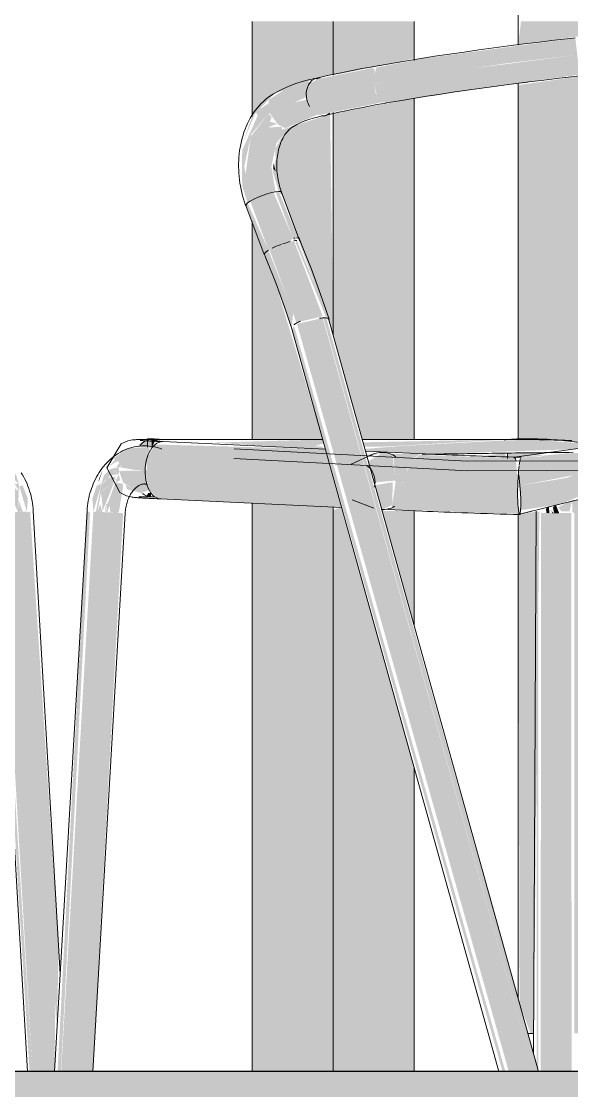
# Model space of a CAD drawing. Header units: inches. Extents: x 21380 to 98133, y -290 to 853.
# Drawn here: x 35436.7 to 35451.11, y 0.5 to 28.5 of the extents above; entities that cross this region are included whole.
import ezdxf

# ---------------------------------------------------------------- set-up
doc = ezdxf.new("R2010")
doc.units = ezdxf.units.IN
doc.header["$MEASUREMENT"] = 0
for name, color, linetype, lineweight in [('A-FLOR', 192, 'Continuous', 9), ('A-GLAZ-CWMG', 51, 'Continuous', 9), ('I-FURN', 30, 'Continuous', 9)]:
    doc.layers.add(name, color=color, linetype=linetype, lineweight=lineweight)

# ---------------------------------------------------------------- blocks, each defined once
blk = doc.blocks.new('HermanMiller_Collection_Air-Chair_SideChair_Arms - Arms-V170-Building Section - East_West looking South')
at = {"layer": 'I-FURN'}
for points in [[(-26094.248, 26.875), (-26090.766, 27.401), (-26088.907, 27.624), (-26088.958, 28.061), (-26092.959, 27.527), (-26094.168, 27.293), (-26094.254, 27.002)], [(-26093.939, 26.362), (-26090.621, 26.863), (-26088.852, 27.107), (-26088.907, 27.624), (-26092.566, 27.149), (-26094.247, 26.869), (-26094.135, 26.52), (-26094.007, 26.384)], [(-26096, 26.52), (-26094.248, 26.875), (-26094.212, 27.219), (-26094.254, 27.281), (-26095.652, 27.002), (-26095.929, 26.871), (-26096.002, 26.648)], [(-26096.97, 26.106), (-26096.306, 26.38), (-26096, 26.52), (-26095.918, 26.882), (-26095.977, 26.938), (-26096.465, 26.781), (-26096.989, 26.448), (-26097.002, 26.227)], [(-26095.668, 26.047), (-26094.007, 26.384), (-26094.187, 26.625), (-26094.248, 26.875), (-26096, 26.52), (-26095.851, 26.172), (-26095.673, 26.049)], [(-26097.541, 23.747), (-26097.472, 23.793), (-26097.628, 24.704), (-26097.444, 25.55), (-26096.97, 26.106), (-26097.009, 26.344), (-26097.324, 26.129), (-26097.275, 26.039), (-26097.682, 25.127), (-26097.693, 24.537), (-26097.679, 24.179)], [(-26096.543, 25.706), (-26095.696, 26.066), (-26095.973, 26.392), (-26096, 26.45), (-26096.474, 26.34), (-26096.97, 26.106), (-26096.745, 25.798), (-26096.617, 25.729)], [(-26097.472, 23.793), (-26096.91, 24.016), (-26096.808, 24.038), (-26096.921, 24.694), (-26096.788, 25.304), (-26096.619, 25.517), (-26096.645, 25.737), (-26097.011, 25.724), (-26096.913, 25.989), (-26096.985, 26.088), (-26097.457, 25.491), (-26097.593, 24.504), (-26097.541, 24.197)], [(-26096.802, 24.575), (-26096.865, 24.783), (-26096.865, 24.638), (-26096.854, 24.628)], [(-26096.992, 22.509), (-26096.431, 22.733), (-26096.356, 22.826), (-26096.865, 24.026), (-26097.379, 23.844), (-26097.472, 23.793), (-26097.07, 22.717)], [(-26096.329, 22.754), (-26096.224, 22.835), (-26096.728, 24.046), (-26096.808, 24.038), (-26096.33, 22.757)], [(-26097.101, 22.422), (-26096.992, 22.509), (-26097.541, 23.747), (-26097.581, 23.708), (-26097.133, 22.509)], [(-26096.255, 20.59), (-26096.169, 20.647), (-26096.092, 20.653), (-26095.573, 20.78), (-26096.329, 22.754), (-26096.9, 22.559), (-26096.963, 22.507), (-26096.259, 20.602)], [(-26095.428, 20.719), (-26096.249, 22.763), (-26096.288, 22.717), (-26095.479, 20.734)], [(-26096.384, 20.458), (-26096.35, 20.868), (-26096.992, 22.501), (-26097.101, 22.397), (-26096.387, 20.465)], [(-26090.362, 1), (-26090.058, 1), (-26095.574, 20.734), (-26096.248, 20.578), (-26090.701, 1), (-26090.472, 1)], [(-26090.058, 1), (-26089.924, 1), (-26095.481, 20.734), (-26095.558, 20.734), (-26090.667, 3.187)], [(-26090.791, 1), (-26096.324, 20.529), (-26096.378, 20.436), (-26090.864, 1)], [(-26100.047, 17.331), (-26099.963, 17.527), (-26100.052, 17.539), (-26100.052, 17.332)], [(-26090.393, 15.697), (-26089.367, 15.852), (-26088.562, 16.181), (-26088.419, 16.306), (-26088.072, 16.482), (-26087.491, 17.047), (-26087.431, 17.219), (-26087.682, 17.42), (-26088.277, 16.904), (-26089.186, 16.545), (-26090.411, 16.344), (-26090.387, 15.816)], [(-26094.204, 16.428), (-26093.667, 16.475), (-26093.749, 17.144), (-26093.997, 17.212), (-26094.377, 16.978), (-26094.21, 16.489)], [(-26090.467, 16.318), (-26090.516, 17.059), (-26090.531, 17.06), (-26093.038, 17.148), (-26093.267, 16.953), (-26093.406, 16.614), (-26093.427, 16.423), (-26091.539, 16.35)], [(-26090.736, 17.069), (-26090.823, 17.194), (-26091.546, 17.103), (-26090.823, 17.073)], [(-26090.529, 17.06), (-26090.459, 17.07), (-26089.616, 17.208), (-26090.736, 17.195), (-26090.736, 17.069), (-26090.531, 17.06)], [(-26094.227, 16.348), (-26094.344, 16.738), (-26094.353, 16.713), (-26094.319, 16.614)], [(-26094.025, 15.714), (-26093.75, 15.832), (-26093.744, 16.433), (-26094.216, 16.348), (-26094.17, 16.233), (-26094.043, 15.779)], [(-26090.431, 15.606), (-26090.469, 16.124), (-26090.467, 16.318), (-26093.427, 16.423), (-26093.37, 16.048), (-26093.193, 15.775), (-26093.073, 15.7), (-26091.311, 15.62)], [(-26090.403, 15.639), (-26090.421, 15.755), (-26090.406, 15.647)], [(-26102.512, 1), (-26102.432, 1), (-26101.665, 15.67), (-26101.75, 15.624), (-26102.518, 1)], [(-26102.192, 1), (-26101.725, 1), (-26100.875, 15.624), (-26101.58, 15.665), (-26102.425, 1), (-26102.201, 1)], [(-26101.72, 1), (-26101.599, 1), (-26100.802, 15.62), (-26100.875, 15.624), (-26101.725, 1)], [(-26089.928, 1.015), (-26089.929, 15.637), (-26089.982, 15.622), (-26089.968, 1.158)], [(-26089.575, 1), (-26089.222, 1), (-26089.15, 15.624), (-26089.856, 15.622), (-26089.866, 1), (-26089.584, 1)], [(-26089.222, 1), (-26089.056, 1), (-26089.065, 15.629), (-26089.15, 15.624), (-26089.212, 3.187)]]:
    blk.add_hatch(color=256, dxfattribs=at).paths.add_polyline_path(points, flags=0)
h = blk.add_hatch(color=256, dxfattribs=at)
h.paths.add_polyline_path([(-26093.427, 16.423), (-26093.351, 16.798), (-26093.161, 17.073), (-26093.016, 17.179), (-26094.43, 17.165), (-26094.35, 17.099), (-26093.997, 17.212), (-26093.721, 17.081), (-26093.667, 16.434)], flags=0)
h.paths.add_polyline_path([(-26095.284, 16.51), (-26095.503, 17.296), (-26099.963, 17.421), (-26100.174, 17.069), (-26100.174, 16.74), (-26095.439, 16.517)], flags=0)
h = blk.add_hatch(color=256, dxfattribs=at)
h.paths.add_polyline_path([(-26093.94, 17.367), (-26090.694, 17.552), (-26094.516, 17.477), (-26094.486, 17.367), (-26094.113, 17.367)], flags=0)
h.paths.add_polyline_path([(-26095.802, 17.368), (-26095.546, 17.451), (-26095.573, 17.549), (-26098.5, 17.468), (-26095.894, 17.368)], flags=0)
h = blk.add_hatch(color=256, dxfattribs=at)
h.paths.add_polyline_path([(-26092.967, 17.162), (-26088.54, 17.312), (-26088.446, 17.426), (-26090.096, 17.548), (-26090.921, 17.52), (-26093.573, 17.379), (-26094.468, 17.303), (-26094.452, 17.246), (-26092.939, 17.168)], flags=0)
h.paths.add_polyline_path([(-26088.45, 17.281), (-26088.18, 17.394), (-26088.403, 17.325)], flags=0)
h.paths.add_polyline_path([(-26095.503, 17.296), (-26095.611, 17.368), (-26098.217, 17.451), (-26096.042, 17.321)], flags=0)
h = blk.add_hatch(color=256, dxfattribs=at)
h.paths.add_polyline_path([(-26088.296, 17.426), (-26088.285, 17.343), (-26088.318, 17.406)], flags=0)
h.paths.add_polyline_path([(-26089.833, 17.107), (-26089.833, 17.154), (-26090.396, 17.084)], flags=0)
h.paths.add_polyline_path([(-26090.411, 16.344), (-26089.011, 16.614), (-26088.081, 17.074), (-26087.682, 17.42), (-26088.046, 17.589), (-26088.782, 17.206), (-26089.178, 17.188), (-26090.396, 17.074), (-26090.411, 16.992), (-26090.44, 16.614), (-26090.421, 16.444)], flags=0)
h = blk.add_hatch(color=256, dxfattribs=at)
h.paths.add_polyline_path([(-26100.226, 16.742), (-26100.119, 17.212), (-26100.119, 17.341), (-26100.652, 17.337), (-26101.061, 17.057), (-26100.9, 16.946), (-26100.972, 16.839), (-26100.499, 16.755)], flags=0)
h.paths.add_polyline_path([(-26100.885, 16.839), (-26100.856, 16.884), (-26100.866, 16.84)], flags=0)
h = blk.add_hatch(color=256, dxfattribs=at)
h.paths.add_polyline_path([(-26101.58, 15.665), (-26101.366, 16.391), (-26101.494, 16.333), (-26101.607, 16.003)], flags=0)
h.paths.add_polyline_path([(-26101.366, 16.391), (-26100.885, 16.839), (-26101.126, 16.776), (-26101.306, 16.615)], flags=0)
h.paths.add_polyline_path([(-26101.174, 16.84), (-26100.909, 17.015), (-26101.003, 17.034), (-26101.126, 16.895)], flags=0)
h = blk.add_hatch(color=256, dxfattribs=at)
h.paths.add_polyline_path([(-26101.219, 15.643), (-26101.133, 15.878), (-26101.252, 15.873)], flags=0)
h.paths.add_polyline_path([(-26100.924, 16.642), (-26100.907, 16.727), (-26100.924, 16.803), (-26101.118, 16.616), (-26100.972, 16.636)], flags=0)
h.paths.add_polyline_path([(-26101.003, 16.418), (-26100.872, 16.486), (-26100.924, 16.642)], flags=0)
h.paths.add_polyline_path([(-26101.349, 15.651), (-26101.049, 16.4), (-26101.384, 16.183), (-26101.347, 15.873)], flags=0)
h.paths.add_polyline_path([(-26101.349, 15.651), (-26101.399, 15.865), (-26101.472, 15.658)], flags=0)
h.paths.add_polyline_path([(-26101.384, 16.183), (-26101.203, 16.497), (-26101.366, 16.391)], flags=0)
h = blk.add_hatch(color=256, dxfattribs=at)
h.paths.add_polyline_path([(-26100.35, 16.143), (-26100.116, 16.229), (-26100.219, 16.574), (-26100.226, 16.742), (-26100.907, 16.727), (-26100.8, 16.423), (-26100.369, 16.156)], flags=0)
h.paths.add_polyline_path([(-26100.979, 16.487), (-26101.003, 16.546), (-26101.003, 16.496)], flags=0)
h = blk.add_hatch(color=256, dxfattribs=at)
h.paths.add_polyline_path([(-26092.944, 15.675), (-26093.193, 15.775), (-26093.37, 16.048), (-26093.427, 16.423), (-26093.667, 16.428), (-26093.764, 15.771), (-26093.857, 15.718), (-26092.964, 15.676)], flags=0)
h.paths.add_polyline_path([(-26095.079, 15.775), (-26095.284, 16.51), (-26100.226, 16.742), (-26100.134, 16.26), (-26099.907, 16.014), (-26099.814, 15.997), (-26095.439, 15.792)], flags=0)
h = blk.add_hatch(color=256, dxfattribs=at)
h.paths.add_polyline_path([(-26089.512, 15.619), (-26089.382, 15.621), (-26089.467, 15.836), (-26089.544, 15.777), (-26089.528, 15.697)], flags=0)
h.paths.add_polyline_path([(-26089.64, 15.621), (-26089.649, 15.805), (-26089.726, 15.736), (-26089.717, 15.623)], flags=0)
for p, q in [((-26095.638, 27.021), (-26095.783, 27)), ((-26095.62, 26.014), (-26095.523, 26.027)), ((-26096.173, 22.742), (-26096.652, 24.026)), ((-26097.59, 23.678), (-26097.567, 23.661)), ((-26097.589, 23.677), (-26097.109, 22.392)), ((-26096.383, 20.451), (-26090.961, 1)), ((-26089.923, 1), (-26095.42, 20.719)), ((-26100.161, 17.565), (-26100.161, 17.347)), ((-26095.502, 17.296), (-26099.763, 17.496)), ((-26090.502, 17.552), (-26094.55, 17.551)), ((-26094.275, 17.157), (-26094.83, 16.908)), ((-26092.89, 17.173), (-26094.465, 17.247)), ((-26090.736, 17.053), (-26090.736, 17.195)), ((-26090.554, 17.091), (-26090.572, 17.066)), ((-26099.969, 16.052), (-26100.059, 16.052)), ((-26099.828, 15.997), (-26095.077, 15.774)), ((-26094.804, 15.972), (-26094.235, 15.754)), ((-26094.042, 15.726), (-26092.961, 15.675)), ((-26101.747, 15.676), (-26102.6, 1)), ((-26101.599, 1), (-26100.749, 15.618)), ((-26089.983, 15.65), (-26090.053, 1.459)), ((-26089.982, 15.671), (-26089.983, 15.65))]:
    blk.add_line(p, q, dxfattribs=at)
at = {"layer": 'I-FURN', "flags": 128}
for points in [[(-26094.08, 27.348), (-26093.729, 27.409), (-26093.371, 27.468), (-26093.006, 27.527), (-26092.634, 27.585), (-26092.256, 27.642), (-26091.874, 27.698), (-26091.486, 27.753), (-26091.095, 27.806), (-26090.7, 27.858), (-26090.302, 27.909), (-26089.902, 27.958), (-26089.501, 28.005), (-26089.098, 28.051), (-26088.959, 28.066)], [(-26095.739, 27.012), (-26095.558, 27.054), (-26095.369, 27.096), (-26095.174, 27.138), (-26094.971, 27.18), (-26094.762, 27.222), (-26094.546, 27.263), (-26094.324, 27.304), (-26094.097, 27.345), (-26094.08, 27.348)], [(-26095.783, 27), (-26095.95, 26.968), (-26096.115, 26.926), (-26096.278, 26.874), (-26096.439, 26.814), (-26096.596, 26.744), (-26096.75, 26.666), (-26096.878, 26.592)], [(-26093.907, 26.363), (-26093.562, 26.423), (-26093.209, 26.482), (-26092.849, 26.54), (-26092.482, 26.597), (-26092.11, 26.653), (-26091.732, 26.708), (-26091.349, 26.762), (-26090.962, 26.815), (-26090.571, 26.867), (-26090.178, 26.917), (-26089.783, 26.965), (-26089.385, 27.012), (-26088.987, 27.057), (-26088.85, 27.072)], [(-26096.878, 26.592), (-26096.944, 26.55), (-26097.008, 26.504), (-26097.069, 26.455), (-26097.128, 26.402), (-26097.185, 26.348), (-26097.239, 26.29), (-26097.29, 26.23), (-26097.339, 26.167), (-26097.385, 26.102), (-26097.429, 26.036), (-26097.47, 25.967), (-26097.508, 25.896), (-26097.544, 25.824), (-26097.577, 25.75), (-26097.608, 25.675), (-26097.636, 25.598), (-26097.661, 25.52), (-26097.684, 25.441), (-26097.704, 25.361), (-26097.722, 25.28), (-26097.737, 25.197), (-26097.75, 25.115), (-26097.76, 25.031), (-26097.768, 24.947), (-26097.773, 24.863), (-26097.776, 24.778), (-26097.777, 24.693), (-26097.774, 24.607), (-26097.77, 24.522), (-26097.763, 24.437), (-26097.754, 24.352), (-26097.742, 24.267), (-26097.728, 24.182), (-26097.711, 24.098), (-26097.692, 24.015), (-26097.671, 23.932), (-26097.647, 23.85), (-26097.622, 23.768), (-26097.594, 23.688), (-26097.59, 23.678)], [(-26095.507, 26.039), (-26095.335, 26.079), (-26095.155, 26.119), (-26094.967, 26.16), (-26094.772, 26.2), (-26094.57, 26.24), (-26094.361, 26.281), (-26094.145, 26.321), (-26093.924, 26.36), (-26093.907, 26.363)], [(-26096.36, 25.737), (-26096.255, 25.796), (-26096.15, 25.849), (-26096.043, 25.895), (-26095.935, 25.935), (-26095.825, 25.969), (-26095.715, 25.996), (-26095.62, 26.014)], [(-26096.652, 24.025), (-26096.671, 24.078), (-26096.688, 24.132), (-26096.704, 24.186), (-26096.718, 24.242), (-26096.731, 24.298), (-26096.742, 24.354), (-26096.752, 24.411), (-26096.76, 24.468), (-26096.767, 24.525), (-26096.772, 24.582), (-26096.775, 24.639), (-26096.777, 24.696), (-26096.777, 24.752), (-26096.775, 24.808), (-26096.772, 24.863), (-26096.767, 24.917), (-26096.76, 24.971), (-26096.753, 25.023), (-26096.743, 25.074), (-26096.733, 25.124), (-26096.72, 25.173), (-26096.707, 25.22), (-26096.692, 25.266), (-26096.676, 25.31), (-26096.66, 25.352), (-26096.642, 25.393), (-26096.623, 25.431), (-26096.603, 25.468), (-26096.583, 25.502), (-26096.562, 25.535), (-26096.54, 25.565), (-26096.519, 25.594), (-26096.496, 25.62), (-26096.474, 25.644), (-26096.452, 25.666), (-26096.429, 25.686), (-26096.407, 25.704), (-26096.384, 25.721), (-26096.362, 25.735), (-26096.36, 25.737)], [(-26097.148, 23.942), (-26097.269, 23.894), (-26097.379, 23.844), (-26097.472, 23.793)], [(-26096.808, 24.038), (-26096.91, 24.016), (-26097.026, 23.984), (-26097.148, 23.942)], [(-26096.652, 24.025), (-26096.675, 24.042), (-26096.728, 24.046), (-26096.808, 24.038)], [(-26096.661, 23.995), (-26096.652, 24.024), (-26096.652, 24.025)], [(-26097.472, 23.793), (-26097.541, 23.747), (-26097.581, 23.708), (-26097.59, 23.679), (-26097.59, 23.678)], [(-26095.409, 20.698), (-26095.629, 21.355), (-26095.868, 22.009), (-26096.126, 22.66), (-26096.195, 22.826)], [(-26096.362, 20.394), (-26096.573, 21.025), (-26096.802, 21.653), (-26097.051, 22.279), (-26097.117, 22.438)], [(-26090.554, 17.091), (-26088.885, 17.316), (-26088.467, 17.486), (-26088.244, 17.627), (-26088.134, 17.72)], [(-26100.184, 17.385), (-26100.25, 17.387), (-26100.315, 17.385), (-26100.381, 17.38), (-26100.446, 17.371), (-26100.51, 17.359), (-26100.573, 17.343), (-26100.636, 17.325), (-26100.698, 17.303), (-26100.758, 17.278), (-26100.817, 17.25), (-26100.874, 17.22), (-26100.93, 17.187), (-26100.984, 17.152), (-26101.037, 17.114), (-26101.088, 17.074), (-26101.137, 17.031), (-26101.185, 16.987), (-26101.23, 16.941), (-26101.274, 16.893), (-26101.316, 16.843), (-26101.356, 16.791), (-26101.394, 16.738), (-26101.43, 16.684), (-26101.464, 16.628), (-26101.497, 16.571), (-26101.527, 16.513), (-26101.556, 16.453), (-26101.583, 16.393), (-26101.607, 16.332), (-26101.63, 16.269), (-26101.651, 16.206), (-26101.67, 16.143), (-26101.687, 16.078), (-26101.702, 16.013), (-26101.715, 15.948), (-26101.726, 15.882), (-26101.735, 15.815), (-26101.742, 15.749), (-26101.747, 15.682), (-26101.747, 15.676)], [(-26101.228, 16.809), (-26100.855, 17.439), (-26100.677, 17.514), (-26100.602, 17.532), (-26100.558, 17.538), (-26100.526, 17.542), (-26100.5, 17.544), (-26100.477, 17.546), (-26100.454, 17.547), (-26100.432, 17.548), (-26100.409, 17.549), (-26100.385, 17.55), (-26100.36, 17.55), (-26100.334, 17.551), (-26100.306, 17.551), (-26100.278, 17.552), (-26100.248, 17.552), (-26100.217, 17.552), (-26100.184, 17.552), (-26100.15, 17.552), (-26100.115, 17.552), (-26100.079, 17.552), (-26100.055, 17.552)], [(-26100.351, 17.526), (-26100.348, 17.526), (-26100.341, 17.526), (-26100.331, 17.525), (-26100.318, 17.523), (-26100.302, 17.522), (-26100.284, 17.521), (-26100.264, 17.52), (-26100.242, 17.518), (-26100.218, 17.517), (-26100.192, 17.515), (-26100.164, 17.514), (-26100.135, 17.512), (-26100.104, 17.51), (-26100.071, 17.509), (-26100.038, 17.507), (-26100.002, 17.506), (-26099.966, 17.504), (-26099.928, 17.502), (-26099.889, 17.501), (-26099.849, 17.499), (-26099.809, 17.498), (-26099.767, 17.496), (-26099.766, 17.496)], [(-26099.791, 17.298), (-26099.852, 17.321), (-26099.914, 17.34), (-26099.978, 17.356), (-26100.042, 17.369), (-26100.107, 17.378), (-26100.172, 17.384), (-26100.184, 17.385)], [(-26095.573, 17.551), (-26097.933, 17.55), (-26100.056, 17.552)], [(-26089.053, 17.523), (-26089.096, 17.524), (-26089.141, 17.526), (-26089.186, 17.527), (-26089.232, 17.529), (-26089.278, 17.53), (-26089.325, 17.532), (-26089.372, 17.533), (-26089.42, 17.535), (-26089.468, 17.536), (-26089.516, 17.537), (-26089.564, 17.539), (-26089.612, 17.54), (-26089.661, 17.541), (-26089.709, 17.542), (-26089.758, 17.543), (-26089.806, 17.544), (-26089.853, 17.545), (-26089.901, 17.546), (-26089.948, 17.547), (-26089.994, 17.548), (-26090.04, 17.548), (-26090.085, 17.549), (-26090.13, 17.55), (-26090.173, 17.55), (-26090.216, 17.551), (-26090.258, 17.551), (-26090.299, 17.552), (-26090.339, 17.552), (-26090.378, 17.552), (-26090.416, 17.552), (-26090.453, 17.552), (-26090.488, 17.552), (-26090.502, 17.552)], [(-26097.894, 17.307), (-26091.78, 16.983), (-26085.647, 17.005), (-26081.83, 17.193)], [(-26092.89, 17.173), (-26092.758, 17.167), (-26092.621, 17.161), (-26092.48, 17.155), (-26092.334, 17.149), (-26092.185, 17.143), (-26092.032, 17.137), (-26091.875, 17.132), (-26091.716, 17.126), (-26091.553, 17.12), (-26091.388, 17.115), (-26091.221, 17.109), (-26091.052, 17.104), (-26090.88, 17.098), (-26090.708, 17.093), (-26090.534, 17.088), (-26090.374, 17.084)], [(-26090.506, 16.991), (-26090.531, 17.066), (-26090.554, 17.091)], [(-26090.423, 15.597), (-26088.834, 15.991), (-26087.851, 16.544), (-26087.549, 16.833), (-26087.334, 17.12)], [(-26101.228, 16.809), (-26100.886, 16.16), (-26100.712, 16.077), (-26100.638, 16.056), (-26100.594, 16.047), (-26100.563, 16.042), (-26100.538, 16.038), (-26100.514, 16.035), (-26100.492, 16.033), (-26100.469, 16.031), (-26100.446, 16.029), (-26100.422, 16.027), (-26100.398, 16.025), (-26100.371, 16.023), (-26100.344, 16.022), (-26100.316, 16.02), (-26100.286, 16.018), (-26100.255, 16.016), (-26100.222, 16.014), (-26100.188, 16.013), (-26100.153, 16.011), (-26100.117, 16.009), (-26100.08, 16.008), (-26100.041, 16.006), (-26100.001, 16.004), (-26099.961, 16.002), (-26099.919, 16.001), (-26099.877, 15.999), (-26099.833, 15.998), (-26099.826, 15.997)], [(-26097.898, 17.056), (-26091.77, 16.732), (-26085.622, 16.755), (-26081.829, 16.943)], [(-26090.411, 16.344), (-26090.43, 16.537), (-26090.44, 16.616)], [(-26100.749, 15.618), (-26100.746, 15.655), (-26100.743, 15.692), (-26100.738, 15.729), (-26100.732, 15.765), (-26100.725, 15.801), (-26100.717, 15.836), (-26100.708, 15.871), (-26100.698, 15.905), (-26100.687, 15.938), (-26100.675, 15.97), (-26100.663, 16.002), (-26100.649, 16.032), (-26100.635, 16.061), (-26100.62, 16.09), (-26100.605, 16.117), (-26100.589, 16.142), (-26100.573, 16.167), (-26100.557, 16.19), (-26100.54, 16.212), (-26100.523, 16.233), (-26100.505, 16.252), (-26100.488, 16.269), (-26100.471, 16.286), (-26100.454, 16.3), (-26100.437, 16.314), (-26100.42, 16.326), (-26100.403, 16.337), (-26100.387, 16.347), (-26100.372, 16.355), (-26100.356, 16.362), (-26100.342, 16.368), (-26100.327, 16.373), (-26100.314, 16.378), (-26100.3, 16.381), (-26100.287, 16.383), (-26100.274, 16.385), (-26100.262, 16.386), (-26100.25, 16.387), (-26100.238, 16.386), (-26100.237, 16.386)], [(-26100.237, 16.386), (-26100.225, 16.385), (-26100.212, 16.384), (-26100.2, 16.381), (-26100.188, 16.378), (-26100.175, 16.375), (-26100.162, 16.37), (-26100.16, 16.369)], [(-26090.424, 15.597), (-26090.406, 15.622), (-26090.393, 15.697), (-26090.387, 15.816), (-26090.389, 15.97), (-26090.396, 16.151), (-26090.411, 16.344)], [(-26100.387, 16.048), (-26100.385, 16.049), (-26100.378, 16.049), (-26100.368, 16.049), (-26100.355, 16.05), (-26100.339, 16.05), (-26100.321, 16.051), (-26100.3, 16.051), (-26100.278, 16.051), (-26100.254, 16.052), (-26100.228, 16.052), (-26100.2, 16.052), (-26100.171, 16.052), (-26100.14, 16.052), (-26100.107, 16.052), (-26100.073, 16.052), (-26100.06, 16.052)], [(-26092.961, 15.675), (-26092.826, 15.669), (-26092.686, 15.663), (-26092.543, 15.657), (-26092.395, 15.65), (-26092.244, 15.644), (-26092.089, 15.638), (-26091.93, 15.633), (-26091.769, 15.627), (-26091.605, 15.621), (-26091.438, 15.615), (-26091.269, 15.61), (-26091.098, 15.604), (-26090.925, 15.599), (-26090.751, 15.594), (-26090.576, 15.589), (-26090.415, 15.585)]]:
    blk.add_lwpolyline(points, dxfattribs=at)
at = {"layer": 'I-FURN'}
for centre, major_axis, ratio, start_param, end_param in [((-26095.623, 26.525), (-0.116, 0.486), 0.74611, 0, 1.405643), ((-26095.581, 26.524), (-0.057, 0.497), 0.711436, 0.034696, 0.296495), ((-26095.581, 26.524), (-0.057, 0.497), 0.711436, 0, 0.034696), ((-26095.623, 26.525), (-0.116, 0.486), 0.74611, 1.405643, 1.929241), ((-26095.581, 26.524), (-0.057, 0.497), 0.711436, 3.176288, 3.438088), ((-26095.623, 26.525), (-0.116, 0.486), 0.74611, 3.238238, 3.500038), ((-26095.581, 26.524), (-0.057, 0.497), 0.711436, 2.914489, 3.176288), ((-26096.641, 22.567), (0.468, 0.175), 0.191458, 1.035163, 1.500905), ((-26096.656, 22.632), (0.461, 0.194), 0.144221, 0.643269, 0.722738), ((-26096.641, 22.567), (0.468, 0.175), 0.191458, 0.511565, 0.773364), ((-26096.656, 22.632), (0.461, 0.194), 0.144221, 6.220526, 6.744124), ((-26096.641, 22.567), (0.468, 0.175), 0.191458, 2.34416, 3.141593), ((-26096.641, 22.567), (0.468, 0.175), 0.191458, 1.558762, 2.082361), ((-26095.885, 20.546), (0.476, 0.152), 0.239355, 0.740351, 1.000511), ((-26095.885, 20.546), (0.476, 0.152), 0.239355, 6.237561, 7.02296), ((-26095.901, 20.585), (0.482, 0.134), 0.301377, 2.306833, 2.568633), ((-26095.901, 20.585), (0.482, 0.134), 0.301377, 2.051225, 2.306833), ((-26083.757, 101.858), (0, 84.692), 0.707107, 3.05175, 3.065619), ((-26094.015, 16.463), (-0.021, 0.75), 0.90616, 6.224803, 6.748402), ((-26094.015, 16.463), (-0.021, 0.75), 0.90616, 5.701205, 6.224803), ((-26094.657, 16.444), (-0.014, 0.5), 0.90616, 4.654007, 5.701205), ((-26090.395, 16.334), (0.02, 0.75), 0.096081, 0.810193, 1.595591), ((-26090.395, 16.334), (0.02, 0.75), 0.096081, 0.286594, 0.768007), ((-26094.657, 16.444), (-0.014, 0.5), 0.90616, 4.392208, 4.654007), ((-26090.395, 16.334), (0.02, 0.75), 0.096081, 1.595591, 3.166388), ((-26094.015, 16.463), (-0.021, 0.75), 0.90616, 3.083211, 3.34501), ((-26094.015, 16.463), (-0.021, 0.75), 0.90616, 3.358196, 3.60681), ((-26090.395, 16.334), (0.02, 0.75), 0.096081, 3.166388, 3.428187)]:
    blk.add_ellipse(centre, major_axis=major_axis, ratio=ratio, start_param=start_param, end_param=end_param, dxfattribs=at)
for points in [[(-26100.356, 17.405), (-26100.311, 17.455), (-26100.208, 17.532), (-26100.095, 17.555), (-26100.039, 17.552)], [(-26099.745, 17.55), (-26099.842, 17.557), (-26100.009, 17.568), (-26100.154, 17.572), (-26100.175, 17.562), (-26100.071, 17.541), (-26099.927, 17.521), (-26099.84, 17.51)], [(-26100.039, 17.552), (-26100.001, 17.55), (-26099.964, 17.541), (-26099.927, 17.527)], [(-26090.76, 17.548), (-26090.781, 17.546), (-26090.802, 17.545), (-26090.823, 17.543)], [(-26100.076, 16.053), (-26100.15, 16.057), (-26100.225, 16.086), (-26100.292, 16.138)], [(-26100.059, 16.052), (-26100.065, 16.052), (-26100.07, 16.052), (-26100.076, 16.053)]]:
    blk.add_open_spline(points, degree=3, dxfattribs=at)
for points, knots in [([(-26099.777, 17.496), (-26099.839, 17.495), (-26099.968, 17.444), (-26100.116, 17.246), (-26100.203, 16.995), (-26100.224, 16.826), (-26100.226, 16.742)], [0, 0, 0, 0, 0.285714, 0.571429, 0.785714, 1, 1, 1, 1]), ([(-26089.13, 17.508), (-26089.26, 17.525), (-26089.588, 17.553), (-26090.095, 17.571), (-26090.499, 17.566), (-26090.684, 17.555), (-26090.76, 17.548)], [-1, -1, -1, -1, -0.7, -0.4, -0.2, 0, 0, 0, 0]), ([(-26092.972, 17.162), (-26092.855, 17.164), (-26092.549, 17.169), (-26092.025, 17.177), (-26091.395, 17.186), (-26090.957, 17.192), (-26090.736, 17.195)], [-0.9122223, -0.9122223, -0.9122223, -0.9122223, -0.75, -0.5, -0.25, 0, 0, 0, 0]), ([(-26090.736, 17.195), (-26090.451, 17.198), (-26089.878, 17.205), (-26089.301, 17.212), (-26089.015, 17.215)], [-1, -1, -1, -1, -0.5, -0.0039032, -0.0039032, -0.0039032, -0.0039032]), ([(-26100.226, 16.742), (-26100.229, 16.629), (-26100.204, 16.404), (-26100.095, 16.158), (-26099.955, 16.023), (-26099.861, 15.997), (-26099.814, 15.997)], [0, 0, 0, 0, 0.285714, 0.571429, 0.785714, 1, 1, 1, 1])]:
    blk.add_open_spline(points, degree=3, knots=knots, dxfattribs=at)
blk = doc.blocks.new('HermanMiller_Collection_Air-Chair_SideChair_Arms - Arms-V172-Building Section - East_West looking South')
at = {"layer": 'I-FURN'}
h = blk.add_hatch(color=256, dxfattribs=at)
h.paths.add_polyline_path([(-26097.542, 23.746), (-26097.56, 23.807), (-26097.542, 23.747)], flags=0)
h.paths.add_polyline_path([(-26097.636, 25.385), (-26097.341, 26.093), (-26097.444, 25.959), (-26097.629, 25.41)], flags=0)
h = blk.add_hatch(color=256, dxfattribs=at)
h.paths.add_polyline_path([(-26096.809, 24.039), (-26096.793, 24.046), (-26096.809, 24.041)], flags=0)
h.paths.add_polyline_path([(-26097.011, 25.724), (-26096.767, 25.819), (-26096.954, 25.878), (-26097.006, 25.737)], flags=0)
for points in [[(-26097.114, 22.449), (-26097.133, 22.509), (-26097.117, 22.457)], [(-26095.411, 20.685), (-26095.441, 20.782), (-26095.415, 20.699)], [(-26100.052, 17.332), (-26099.987, 17.53), (-26100.265, 17.51), (-26100.453, 17.356), (-26100.099, 17.338)], [(-26089.13, 17.508), (-26089.13, 17.51), (-26090.518, 17.564), (-26089.726, 17.532), (-26089.132, 17.508)], [(-26101.098, 17.036), (-26100.997, 17.119), (-26101.084, 17.052)], [(-26101.44, 16.448), (-26101.336, 16.751), (-26101.437, 16.51)], [(-26100.075, 16.053), (-26100.063, 16.143), (-26100.142, 16.153), (-26100.19, 16.069), (-26100.076, 16.053)], [(-26090.449, 15.7), (-26090.455, 15.781), (-26090.45, 15.702)], [(-26101.621, 15.667), (-26101.694, 15.674), (-26101.665, 15.67)], [(-26089.856, 15.63), (-26089.933, 15.662), (-26089.859, 15.63)], [(-26089.512, 15.619), (-26089.59, 15.676), (-26089.558, 15.619)]]:
    blk.add_hatch(color=256, dxfattribs=at).paths.add_polyline_path(points, flags=0)
h = blk.add_hatch(color=256, dxfattribs=at)
h.paths.add_polyline_path([(-26100.916, 15.63), (-26100.8, 16.318), (-26100.82, 16.4), (-26101.003, 16.418), (-26101.206, 15.875), (-26101.151, 15.799), (-26101.136, 15.643), (-26100.974, 15.634)], flags=0)
h.paths.add_polyline_path([(-26101.22, 15.648), (-26101.279, 15.811), (-26101.265, 15.651), (-26101.252, 15.65)], flags=0)
h.paths.add_polyline_path([(-26101.471, 15.663), (-26101.38, 16.164), (-26101.346, 16.218), (-26101.062, 16.395), (-26101.023, 16.502), (-26101.003, 16.587), (-26101.203, 16.544), (-26101.384, 16.33), (-26101.513, 15.665), (-26101.472, 15.663)], flags=0)
h.paths.add_polyline_path([(-26101.384, 16.183), (-26101.312, 16.426), (-26101.297, 16.334), (-26101.382, 16.186)], flags=0)
h.paths.add_polyline_path([(-26101.447, 16.355), (-26101.338, 16.497), (-26101.444, 16.391)], flags=0)
h = blk.add_hatch(color=256, dxfattribs=at)
h.paths.add_polyline_path([(-26100.384, 16.167), (-26100.741, 16.376), (-26100.693, 16.245), (-26100.463, 16.187)], flags=0)
h.paths.add_polyline_path([(-26101.046, 16.531), (-26101.074, 16.599), (-26101.066, 16.554)], flags=0)
h = blk.add_hatch(color=256, dxfattribs=at)
h.paths.add_polyline_path([(-26089.109, 15.665), (-26089.044, 15.967), (-26089.409, 15.777), (-26089.326, 15.674), (-26089.208, 15.67)], flags=0)
h.paths.add_polyline_path([(-26089.62, 15.676), (-26089.528, 15.697), (-26089.612, 15.697), (-26089.62, 15.676)], flags=0)
h = blk.add_hatch(color=256, dxfattribs=at)
h.paths.add_polyline_path([(-26101.219, 15.643), (-26101.277, 15.652), (-26101.252, 15.645)], flags=0)
h.paths.add_polyline_path([(-26100.916, 15.626), (-26100.974, 15.634), (-26100.974, 15.629)], flags=0)
h.paths.add_polyline_path([(-26101.472, 15.658), (-26101.522, 15.665), (-26101.473, 15.658)], flags=0)
for p, q in [((-26095.638, 27.021), (-26095.783, 27)), ((-26093.907, 26.363), (-26093.562, 26.423)), ((-26096.675, 24.042), (-26096.652, 24.025)), ((-26096.173, 22.742), (-26096.652, 24.025)), ((-26097.59, 23.678), (-26097.109, 22.392)), ((-26097.567, 23.661), (-26097.59, 23.678)), ((-26100.161, 17.563), (-26100.161, 17.459)), ((-26095.573, 17.551), (-26097.891, 17.55)), ((-26092.841, 17.552), (-26094.55, 17.551)), ((-26090.423, 15.597), (-26090.063, 15.686)), ((-26090.406, 15.622), (-26090.424, 15.597)), ((-26089.982, 15.671), (-26089.983, 15.65))]:
    blk.add_line(p, q, dxfattribs=at)
at = {"layer": 'I-FURN', "flags": 128}
for points in [[(-26094.08, 27.348), (-26093.729, 27.409), (-26093.371, 27.468), (-26093.006, 27.527), (-26092.634, 27.585), (-26092.256, 27.642), (-26091.874, 27.698), (-26091.486, 27.753), (-26091.095, 27.806), (-26090.7, 27.858), (-26090.302, 27.909), (-26089.902, 27.958), (-26089.501, 28.005), (-26089.098, 28.051), (-26088.959, 28.066)], [(-26095.739, 27.012), (-26095.558, 27.054), (-26095.369, 27.096), (-26095.174, 27.138), (-26094.971, 27.18), (-26094.762, 27.222), (-26094.546, 27.263), (-26094.324, 27.304), (-26094.097, 27.345), (-26094.08, 27.348)], [(-26095.783, 27), (-26095.95, 26.968), (-26096.115, 26.926), (-26096.278, 26.874)], [(-26090.962, 26.815), (-26090.571, 26.867), (-26090.212, 26.912)], [(-26089.275, 27.025), (-26088.987, 27.057), (-26088.85, 27.072)], [(-26096.306, 26.864), (-26096.439, 26.814), (-26096.596, 26.744), (-26096.75, 26.666), (-26096.878, 26.592)], [(-26092.764, 26.553), (-26092.482, 26.597), (-26092.11, 26.653), (-26091.92, 26.681)], [(-26097.008, 26.504), (-26097.069, 26.455), (-26097.128, 26.402), (-26097.185, 26.348), (-26097.239, 26.29), (-26097.29, 26.23), (-26097.339, 26.167), (-26097.385, 26.102), (-26097.429, 26.036), (-26097.47, 25.967), (-26097.508, 25.896), (-26097.544, 25.824), (-26097.577, 25.75), (-26097.608, 25.675), (-26097.636, 25.598), (-26097.661, 25.52), (-26097.684, 25.441), (-26097.704, 25.361), (-26097.722, 25.28), (-26097.737, 25.197), (-26097.75, 25.115), (-26097.76, 25.031), (-26097.768, 24.947), (-26097.773, 24.863), (-26097.776, 24.778), (-26097.777, 24.693), (-26097.774, 24.607), (-26097.77, 24.522), (-26097.763, 24.437), (-26097.754, 24.352), (-26097.742, 24.267), (-26097.728, 24.182), (-26097.711, 24.098), (-26097.692, 24.015), (-26097.671, 23.932), (-26097.647, 23.85), (-26097.622, 23.768), (-26097.594, 23.688), (-26097.59, 23.678)], [(-26095.443, 26.054), (-26095.335, 26.079), (-26095.155, 26.119), (-26094.967, 26.16), (-26094.772, 26.2), (-26094.57, 26.24), (-26094.361, 26.281), (-26094.145, 26.321), (-26093.924, 26.36)], [(-26096.652, 24.025), (-26096.671, 24.078), (-26096.688, 24.132), (-26096.704, 24.186), (-26096.718, 24.242), (-26096.731, 24.298), (-26096.742, 24.354), (-26096.752, 24.411), (-26096.76, 24.468), (-26096.767, 24.525), (-26096.772, 24.582), (-26096.775, 24.639), (-26096.777, 24.696), (-26096.777, 24.752), (-26096.775, 24.808), (-26096.772, 24.863), (-26096.767, 24.917), (-26096.76, 24.971), (-26096.753, 25.023), (-26096.743, 25.074), (-26096.733, 25.124), (-26096.72, 25.173), (-26096.707, 25.22), (-26096.692, 25.266), (-26096.676, 25.31), (-26096.66, 25.352), (-26096.642, 25.393), (-26096.623, 25.431), (-26096.603, 25.468), (-26096.583, 25.502), (-26096.562, 25.535), (-26096.54, 25.565), (-26096.519, 25.594), (-26096.496, 25.62), (-26096.474, 25.644), (-26096.452, 25.666), (-26096.429, 25.686), (-26096.407, 25.704), (-26096.384, 25.721), (-26096.362, 25.735)], [(-26096.652, 24.025), (-26096.652, 24.024), (-26096.661, 23.995)], [(-26097.59, 23.678), (-26097.59, 23.679), (-26097.581, 23.708)], [(-26095.409, 20.698), (-26095.629, 21.355), (-26095.868, 22.009), (-26096.126, 22.66), (-26096.195, 22.826)], [(-26101.228, 16.809), (-26100.855, 17.439), (-26100.677, 17.514), (-26100.602, 17.532), (-26100.558, 17.538), (-26100.526, 17.542), (-26100.5, 17.544), (-26100.477, 17.546), (-26100.454, 17.547), (-26100.432, 17.548), (-26100.409, 17.549), (-26100.385, 17.55), (-26100.36, 17.55), (-26100.334, 17.551), (-26100.306, 17.551), (-26100.278, 17.552), (-26100.248, 17.552), (-26100.217, 17.552), (-26100.184, 17.552), (-26100.15, 17.552), (-26100.115, 17.552), (-26100.105, 17.552)], [(-26100.351, 17.526), (-26100.348, 17.526), (-26100.341, 17.526), (-26100.331, 17.525), (-26100.318, 17.523), (-26100.302, 17.522), (-26100.284, 17.521), (-26100.264, 17.52), (-26100.242, 17.518)], [(-26089.053, 17.523), (-26089.097, 17.524), (-26089.141, 17.526), (-26089.186, 17.527), (-26089.232, 17.529), (-26089.278, 17.53), (-26089.325, 17.532), (-26089.372, 17.533), (-26089.42, 17.535), (-26089.468, 17.536), (-26089.516, 17.537), (-26089.564, 17.539), (-26089.613, 17.54), (-26089.661, 17.541), (-26089.709, 17.542), (-26089.758, 17.543), (-26089.806, 17.544), (-26089.853, 17.545), (-26089.901, 17.546), (-26089.948, 17.547)], [(-26101.088, 17.074), (-26101.137, 17.031), (-26101.185, 16.987), (-26101.23, 16.941), (-26101.274, 16.893), (-26101.316, 16.843), (-26101.356, 16.791), (-26101.394, 16.738), (-26101.43, 16.684), (-26101.464, 16.628), (-26101.497, 16.571), (-26101.527, 16.513), (-26101.556, 16.453), (-26101.583, 16.393), (-26101.607, 16.332), (-26101.63, 16.269), (-26101.651, 16.206), (-26101.67, 16.143), (-26101.687, 16.078), (-26101.702, 16.013), (-26101.715, 15.948), (-26101.726, 15.882), (-26101.735, 15.815), (-26101.742, 15.749), (-26101.747, 15.682), (-26101.747, 15.676)], [(-26101.126, 16.615), (-26100.886, 16.16), (-26100.712, 16.077), (-26100.638, 16.056), (-26100.594, 16.047), (-26100.563, 16.042), (-26100.538, 16.038), (-26100.514, 16.035), (-26100.492, 16.033), (-26100.469, 16.031), (-26100.446, 16.029), (-26100.422, 16.027), (-26100.398, 16.025), (-26100.371, 16.023), (-26100.344, 16.022), (-26100.316, 16.02), (-26100.286, 16.018), (-26100.255, 16.016), (-26100.222, 16.014), (-26100.188, 16.013), (-26100.153, 16.011), (-26100.117, 16.009), (-26100.08, 16.008), (-26100.041, 16.006), (-26100.001, 16.004), (-26099.961, 16.002), (-26099.919, 16.001)], [(-26100.749, 15.618), (-26100.746, 15.655), (-26100.743, 15.692), (-26100.738, 15.729), (-26100.732, 15.765), (-26100.725, 15.801), (-26100.717, 15.836), (-26100.708, 15.871), (-26100.698, 15.905), (-26100.687, 15.938), (-26100.675, 15.97), (-26100.663, 16.002), (-26100.649, 16.032), (-26100.635, 16.061), (-26100.62, 16.09), (-26100.605, 16.117), (-26100.589, 16.142), (-26100.573, 16.167), (-26100.557, 16.19)], [(-26100.387, 16.048), (-26100.385, 16.049), (-26100.378, 16.049), (-26100.368, 16.049), (-26100.355, 16.05), (-26100.339, 16.05), (-26100.321, 16.051), (-26100.3, 16.051), (-26100.278, 16.051), (-26100.254, 16.052), (-26100.228, 16.052), (-26100.2, 16.052), (-26100.171, 16.052), (-26100.14, 16.052), (-26100.107, 16.052)], [(-26092.961, 15.675), (-26092.826, 15.669), (-26092.686, 15.663), (-26092.543, 15.657), (-26092.395, 15.65), (-26092.244, 15.644), (-26092.089, 15.638), (-26091.93, 15.633), (-26091.769, 15.627), (-26091.605, 15.621), (-26091.438, 15.615), (-26091.269, 15.61), (-26091.098, 15.604), (-26090.925, 15.599), (-26090.751, 15.594), (-26090.576, 15.589), (-26090.415, 15.585)]]:
    blk.add_lwpolyline(points, dxfattribs=at)
at = {"layer": 'I-FURN'}
for centre, major_axis, ratio, start_param, end_param in [((-26095.623, 26.525), (-0.116, 0.486), 0.74611, 0, 0.096646), ((-26095.581, 26.524), (-0.057, 0.497), 0.711436, 3.176288, 3.438088), ((-26096.656, 22.632), (0.461, 0.194), 0.144221, 6.220526, 6.482325), ((-26096.641, 22.567), (0.468, 0.175), 0.191458, 3.129558, 3.141593), ((-26090.395, 16.334), (0.02, 0.75), 0.096081, 2.904588, 3.166388), ((-26090.395, 16.334), (0.02, 0.75), 0.096081, 3.166388, 3.428187)]:
    blk.add_ellipse(centre, major_axis=major_axis, ratio=ratio, start_param=start_param, end_param=end_param, dxfattribs=at)
blk.add_open_spline([(-26100.154, 17.558), (-26100.168, 17.563), (-26100.153, 17.57), (-26100.023, 17.567), (-26099.876, 17.557), (-26099.808, 17.552)], degree=3, knots=[-0.6, -0.6, -0.6, -0.6, -0.4, -0.2, -0.0471349, -0.0471349, -0.0471349, -0.0471349], dxfattribs=at)
blk.add_open_spline([(-26090.487, 17.566), (-26090.383, 17.569), (-26090.153, 17.572), (-26089.779, 17.562), (-26089.419, 17.541), (-26089.216, 17.521), (-26089.13, 17.51)], degree=3, dxfattribs=at)
blk = doc.blocks.new('Falcon 7700 Series Pedestal Base - 36_ Square Top x 30_ - Wheelchair Height-V177-Building Section - East_West looking South')
at = {"layer": 'I-FURN'}
h = blk.add_hatch(color=256, dxfattribs=at)
h.paths.add_polyline_path([(-26097.419, 1), (-26095.297, 1), (-26095.297, 15.785), (-26097.419, 15.885), (-26097.419, 3.187)], flags=0)
h.paths.add_polyline_path([(-26095.573, 17.549), (-26096.734, 21.403), (-26097.419, 23.264), (-26097.419, 17.55), (-26095.936, 17.549)], flags=0)
h.paths.add_polyline_path([(-26095.297, 20.278), (-26095.381, 26.095), (-26095.642, 25.985), (-26096.636, 25.667), (-26096.645, 25.472), (-26096.82, 25.159), (-26096.805, 24.878), (-26096.877, 24.651), (-26096.883, 24.575), (-26096.728, 24.046), (-26096.643, 23.956), (-26095.328, 20.388)], flags=0)
h.paths.add_polyline_path([(-26097.419, 26.011), (-26097.238, 26.187), (-26096.977, 26.471), (-26096.81, 26.623), (-26095.859, 26.962), (-26095.297, 27.131), (-26095.297, 28.5), (-26097.419, 28.5), (-26097.419, 26.039)], flags=0)
h = blk.add_hatch(color=256, dxfattribs=at)
h.paths.add_polyline_path([(-26093.176, 1), (-26093.176, 8.948), (-26095.099, 15.776), (-26095.297, 15.7), (-26095.297, 1)], flags=0)
h.paths.add_polyline_path([(-26093.176, 12.667), (-26093.193, 15.686), (-26094.014, 15.675), (-26093.255, 12.952)], flags=0)
h.paths.add_polyline_path([(-26094.537, 17.549), (-26093.176, 17.55), (-26093.176, 26.484), (-26095.297, 26.085), (-26095.297, 20.278), (-26094.537, 17.55)], flags=0)
h.paths.add_polyline_path([(-26095.297, 27.091), (-26093.746, 27.399), (-26093.176, 27.538), (-26093.176, 28.5), (-26095.297, 28.5), (-26095.297, 27.119)], flags=0)
for p, q in [((-26097.419, 26.011), (-26097.419, 28.5)), ((-26095.297, 28.5), (-26095.297, 27.091)), ((-26093.176, 27.476), (-26093.176, 28.5)), ((-26093.176, 17.548), (-26093.176, 26.484)), ((-26095.297, 26.118), (-26095.297, 20.278)), ((-26097.419, 17.542), (-26097.419, 23.264)), ((-26097.419, 1), (-26097.419, 15.896)), ((-26095.297, 15.785), (-26095.297, 1)), ((-26093.176, 12.667), (-26093.176, 15.686)), ((-26093.176, 1), (-26093.176, 8.96))]:
    blk.add_line(p, q, dxfattribs=at)
blk = doc.blocks.new('HermanMiller_Collection_Air-Chair_SideChair_Arms - Arms-V179-Building Section - East_West looking South')
at = {"layer": 'I-FURN'}
h = blk.add_hatch(color=256, dxfattribs=at)
h.paths.add_polyline_path([(-26103.323, 15.665), (-26103.296, 16.003), (-26103.43, 16.343), (-26103.52, 16.333), (-26103.43, 16.028)], flags=0)
h.paths.add_polyline_path([(-26104.018, 16.839), (-26104.047, 16.884), (-26104.043, 16.84)], flags=0)
h.paths.add_polyline_path([(-26103.537, 16.391), (-26103.597, 16.615), (-26103.847, 16.838), (-26104.018, 16.839), (-26103.597, 16.447)], flags=0)
h.paths.add_polyline_path([(-26103.729, 16.84), (-26103.998, 17.014), (-26103.998, 16.944), (-26103.777, 16.859)], flags=0)
h = blk.add_hatch(color=256, dxfattribs=at)
h.paths.add_polyline_path([(-26103.683, 15.643), (-26103.683, 15.874), (-26103.77, 15.84), (-26103.707, 15.698)], flags=0)
h.paths.add_polyline_path([(-26103.553, 15.651), (-26103.433, 15.665), (-26103.557, 16.014), (-26103.553, 15.658)], flags=0)
h.paths.add_polyline_path([(-26103.899, 16.418), (-26104.001, 16.582), (-26103.978, 16.459)], flags=0)
h.paths.add_polyline_path([(-26103.553, 15.651), (-26103.537, 16.199), (-26103.77, 16.368), (-26103.899, 16.418), (-26103.557, 15.658)], flags=0)
h.paths.add_polyline_path([(-26103.519, 16.183), (-26103.537, 16.391), (-26103.639, 16.391), (-26103.537, 16.214)], flags=0)
h.paths.add_polyline_path([(-26103.777, 16.615), (-26103.998, 16.706), (-26103.93, 16.636), (-26103.784, 16.616)], flags=0)
for points in [[(-26103.177, 1), (-26104.101, 15.62), (-26104.153, 15.619), (-26103.251, 1), (-26103.182, 1)], [(-26102.71, 1), (-26102.599, 1), (-26102.576, 2.813), (-26103.323, 15.665), (-26104.027, 15.624), (-26103.177, 1), (-26102.832, 1)], [(-26102.535, 2.11), (-26102.491, 4.221), (-26103.237, 15.67), (-26103.321, 15.636), (-26102.576, 2.813)]]:
    blk.add_hatch(color=256, dxfattribs=at).paths.add_polyline_path(points, flags=0)
for p, q in [((-26104.154, 15.618), (-26103.304, 1)), ((-26102.451, 3.554), (-26103.155, 15.676))]:
    blk.add_line(p, q, dxfattribs=at)
at = {"layer": 'I-FURN', "flags": 128}
blk.add_lwpolyline([(-26103.155, 15.676), (-26103.16, 15.743), (-26103.167, 15.81), (-26103.176, 15.876), (-26103.187, 15.942), (-26103.2, 16.008), (-26103.214, 16.073), (-26103.231, 16.137), (-26103.25, 16.201), (-26103.271, 16.264), (-26103.293, 16.326), (-26103.318, 16.388), (-26103.344, 16.448), (-26103.373, 16.508), (-26103.403, 16.566), (-26103.435, 16.623), (-26103.47, 16.679)], dxfattribs=at)
blk = doc.blocks.new('Rectangular Mullion - Exterior 2_ x 4_5_-827470-Building Section - East_West looking South')
at = {"layer": 'A-GLAZ-CWMG'}
h = blk.add_hatch(color=256, dxfattribs=at)
h.paths.add_polyline_path([(-26088.453, 2), (-26088.453, 15.991), (-26089.044, 15.967), (-26089.036, 15.658), (-26088.984, 15.619), (-26088.984, 2)], flags=0)
h.paths.add_polyline_path([(-26090.059, 2), (-26090.049, 2), (-26089.9, 15.665), (-26090.453, 15.606), (-26090.418, 2.77), (-26090.131, 2), (-26090.08, 2)], flags=0)
h.paths.add_polyline_path([(-26089.815, 15.671), (-26089.726, 15.736), (-26089.815, 15.674)], flags=0)
h.paths.add_polyline_path([(-26088.677, 17.454), (-26088.453, 17.548), (-26088.535, 27.107), (-26090.453, 26.83), (-26090.453, 17.566), (-26089.108, 17.507), (-26088.7, 17.457)], flags=0)
h.paths.add_polyline_path([(-26090.453, 27.884), (-26088.453, 28.169), (-26088.453, 28.5), (-26090.38, 28.5), (-26090.453, 27.903)], flags=0)
h.paths.add_polyline_path([(-26090.453, 30), (-26088.453, 30), (-26088.453, 96), (-26090.453, 96), (-26090.453, 32.483)], flags=0)
for p, q in [((-26090.453, 28.75), (-26090.453, 27.88)), ((-26090.453, 26.886), (-26090.453, 17.566)), ((-26090.453, 15.607), (-26090.453, 2.896)), ((-26090.046, 2), (-26090.204, 2))]:
    blk.add_line(p, q, dxfattribs=at)

msp = doc.modelspace()

# ---------------------------------------------------------------- hatches: boundary and pattern name
at = {"layer": 'A-FLOR'}
msp.add_hatch(color=256, dxfattribs=at).paths.add_polyline_path([(35448.249, 0), (36936.779, 0), (36936.779, 1), (35268.779, 1), (35268.779, 0), (35439.476, 0)], flags=0)

# ---------------------------------------------------------------- linework, layer by layer
at = {"layer": 'A-FLOR', "lineweight": 25}
msp.add_line((36936.779, 1), (35268.779, 1), dxfattribs=at)

# ---------------------------------------------------------------- block references
at = {"layer": 'A-GLAZ-CWMG'}
msp.add_blockref('Rectangular Mullion - Exterior 2_ x 4_5_-827470-Building Section - East_West looking South', (61540.169, 0), dxfattribs=at)
at = {"layer": 'I-FURN'}
for name in ['Falcon 7700 Series Pedestal Base - 36_ Square Top x 30_ - Wheelchair Height-V177-Building Section - East_West looking South', 'HermanMiller_Collection_Air-Chair_SideChair_Arms - Arms-V179-Building Section - East_West looking South', 'HermanMiller_Collection_Air-Chair_SideChair_Arms - Arms-V170-Building Section - East_West looking South', 'HermanMiller_Collection_Air-Chair_SideChair_Arms - Arms-V172-Building Section - East_West looking South']:
    msp.add_blockref(name, (61540.169, 0), dxfattribs=at)

doc.saveas('drawing.dxf')
